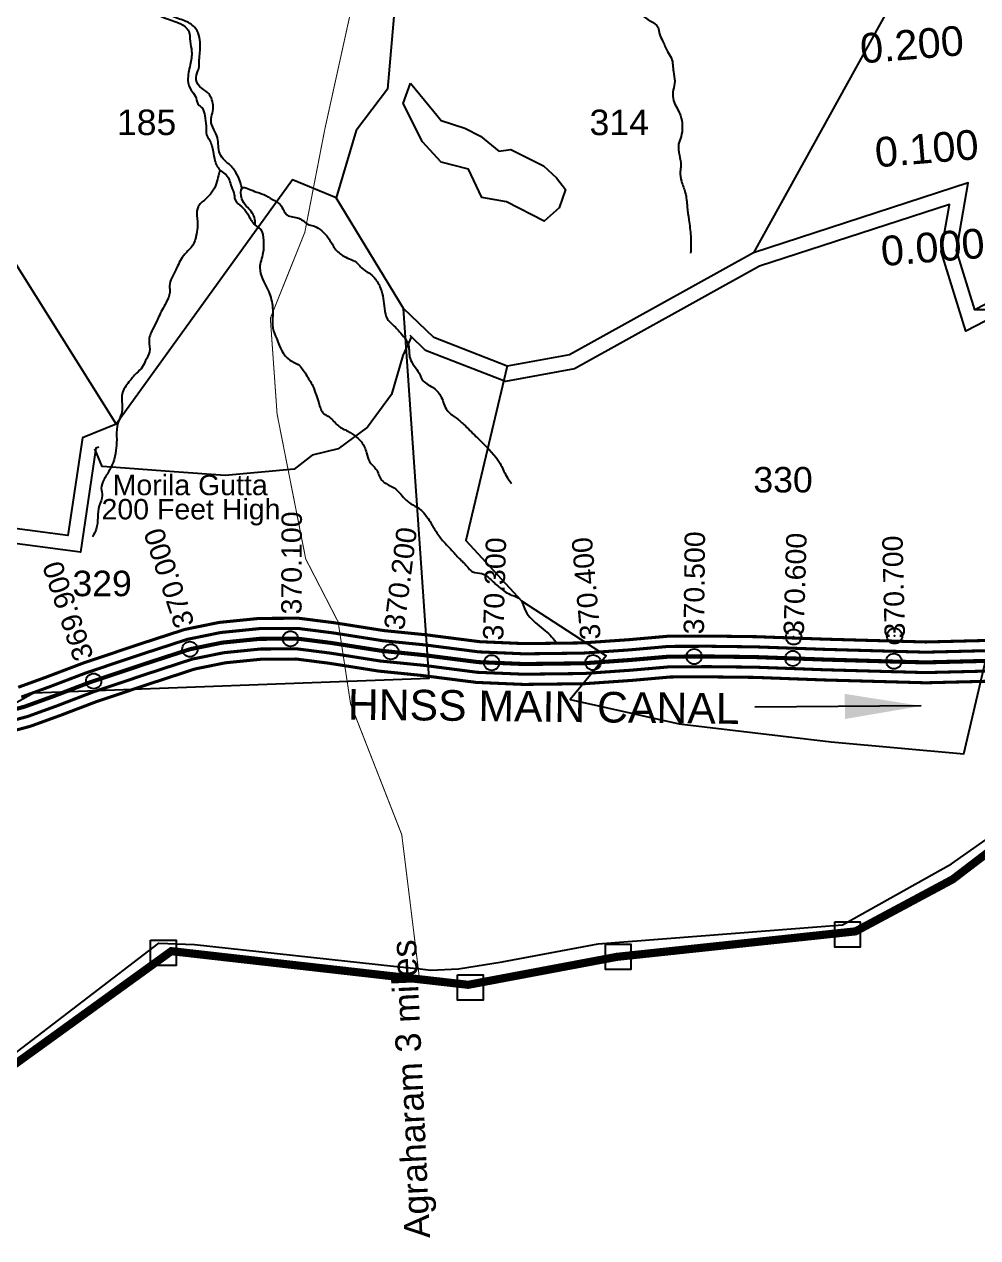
# Model space of a CAD drawing. Header units: feet. Extents: x 812574 to 820023, y 1579761 to 1589140.
# Drawn here: x 815583 to 816519, y 1580960 to 1582150 of the extents above; entities that cross this region are included whole.
import ezdxf
from ezdxf.enums import TextEntityAlignment as Align

# ---------------------------------------------------------------- set-up
doc = ezdxf.new("R2010")
doc.units = ezdxf.units.FT
doc.header["$LTSCALE"] = 15
doc.header["$MEASUREMENT"] = 0
doc.header["$PDMODE"] = 32
doc.header["$PDSIZE"] = 15
doc.linetypes.add('HIDDEN2', pattern=[0.1875, 0.125, -0.0625])
for name, color, linetype in [('CANAL1', 7, 'Continuous'), ('CSMark', 72, 'Continuous'), ('HILL', 17, 'Continuous'), ('PLOT', 7, 'Continuous'), ('PLOT NO', 7, 'Continuous'), ('ROADS', 6, 'Continuous'), ('TANKS-STREAM', 4, 'Continuous'), ('TEXT', 1, 'Continuous'), ('VILLAGE STONES', 240, 'Continuous')]:
    doc.layers.add(name, color=color, linetype=linetype)
doc.layers.add('VILLAGE BOUNDRY', color=5, linetype='HIDDEN2', lineweight=100)
doc.styles.get("Standard").update_dxf_attribs({"font": 'arial.ttf'})
doc.linetypes.add('DOTS', pattern='A,1e-06,-3,["●",Standard,S=3,R=0,X=-1.25,Y=-1.25],-3', length=6.000001)
doc.dimstyles.get("Standard").update_dxf_attribs({"dimtxt": 0.18, "dimasz": 0.18, "dimexe": 0.18, "dimexo": 0.0625, "dimgap": 0.09, "dimtad": 0, "dimtih": 1, "dimtoh": 1, "dimdec": 4, "dimzin": 0, "dimdsep": 46, "dimtxsty": 'Standard', "dimcen": 0.09, "dimadec": 0, "dimazin": 0, "dimtfac": 1, "dimtdec": 4, "dimtofl": 0, "dimtmove": 0, "dimatfit": 3, "dimfxl": 1, "dimtolj": 1, "dimtzin": 0, "dimarcsym": 0})

msp = doc.modelspace()

# ---------------------------------------------------------------- linework, layer by layer
at = {"layer": 'CANAL1', "color": 1, "const_width": 3}
for points in [[(815577.4, 1581499.7), (815604.9, 1581509.7), (815640.8, 1581523.3), (815695.5, 1581541.7), (815740.7, 1581556.4), (815774.6, 1581563.3), (815813.5, 1581567.2), (815852.4, 1581567.4), (815887.8, 1581562.9), (815935.9, 1581555.3), (815977.8, 1581551.1), (816030, 1581544.4), (816073.7, 1581542.5), (816130.9, 1581543.2), (816176.9, 1581546.4), (816215.2, 1581549.8), (816255.7, 1581549.9), (816301.3, 1581549.3), (816368.1, 1581546.9), (816467.7, 1581544.1), (816555, 1581546.3)], [(815547.2, 1581450.2), (815589.4, 1581461.5), (815618.9, 1581472.2), (815654.3, 1581485.7), (815708.1, 1581503.7), (815750.9, 1581517.7), (815780.6, 1581523.7), (815815.6, 1581527.2), (815850, 1581527.4), (815882.1, 1581523.3), (815930.8, 1581515.6), (815973.2, 1581511.3), (816026.6, 1581504.5), (816073.1, 1581502.5), (816132.5, 1581503.2), (816180, 1581506.5), (816217, 1581509.8), (816255.6, 1581509.9), (816300.3, 1581509.4), (816366.8, 1581506.9), (816467.6, 1581504.1), (816556.4, 1581506.3)]]:
    msp.add_lwpolyline(points, dxfattribs=at)
at = {"layer": 'CANAL1', "color": 1, "linetype": 'HIDDEN2', "ltscale": 5, "const_width": 4}
msp.add_lwpolyline([(815542.9, 1581469.8), (815583.4, 1581480.6), (815611.9, 1581490.9), (815647.5, 1581504.5), (815701.8, 1581522.7), (815745.8, 1581537), (815777.6, 1581543.5), (815814.5, 1581547.2), (815851.2, 1581547.4), (815884.9, 1581543.1), (815933.3, 1581535.5), (815975.5, 1581531.2), (816028.3, 1581524.4), (816073.4, 1581522.5), (816131.7, 1581523.2), (816178.4, 1581526.5), (816216.1, 1581529.8), (816255.7, 1581529.9), (816300.8, 1581529.3), (816337.2, 1581528), (816367.4, 1581526.9), (816436.4, 1581524.9), (816467.6, 1581524.1), (816555.7, 1581526.3)], dxfattribs=at)
at = {"layer": 'CANAL1', "color": 5, "const_width": 3}
for points in [[(815580.4, 1581490.1), (815608.4, 1581500.3), (815644.1, 1581513.9), (815698.7, 1581532.2), (815743.3, 1581546.7), (815776.1, 1581553.4), (815814, 1581557.2), (815851.8, 1581557.4), (815886.4, 1581553), (815934.6, 1581545.4), (815976.7, 1581541.2), (816029.2, 1581534.4), (816073.6, 1581532.5), (816131.3, 1581533.2), (816177.7, 1581536.4), (816215.7, 1581539.8), (816255.7, 1581539.9), (816301.1, 1581539.3), (816367.8, 1581536.9), (816467.6, 1581534.1), (816555.4, 1581536.3)], [(815545, 1581460), (815586.4, 1581471), (815615.4, 1581481.5), (815650.9, 1581495.1), (815704.9, 1581513.2), (815748.4, 1581527.4), (815779.1, 1581533.6), (815815, 1581537.2), (815850.6, 1581537.4), (815883.5, 1581533.2), (815932.1, 1581525.5), (815974.4, 1581521.3), (816027.5, 1581514.4), (816073.3, 1581512.5), (816132.1, 1581513.2), (816179.2, 1581516.5), (816216.6, 1581519.8), (816255.6, 1581519.9), (816300.6, 1581519.4), (816367.1, 1581516.9), (816467.6, 1581514.1), (816556.1, 1581516.3)]]:
    msp.add_lwpolyline(points, dxfattribs=at)
at = {"layer": 'CSMark', "color": 3}
for p in [(815844.4, 1581547.3), (815745.8, 1581537), (815943, 1581534.5), (816240.4, 1581529.8), (816041.8, 1581523.8), (816141.2, 1581523.9), (816337.2, 1581528), (816436.4, 1581525.2), (815651.4, 1581505.8)]:
    msp.add_point(p, dxfattribs=at)
at = {"layer": 'CSMark', "color": 2}
for p in [(816338, 1581549), (816437, 1581550)]:
    msp.add_point(p, dxfattribs=at)
at = {"layer": 'HILL'}
for points in [[(815962.1, 1582091.9), (815985.1, 1582064.2), (815992.3, 1582055.5), (816015.4, 1582047.9), (816030.9, 1582040.1), (816048.8, 1582025.2), (816060.6, 1582026.8), (816092.5, 1582010.8), (816105.5, 1581999), (816114.2, 1581987.6), (816108.1, 1581969.8), (816093.3, 1581956.8), (816056.4, 1581975.5), (816032, 1581980), (816019.1, 1582007.8), (815992.4, 1582014.6), (815973.8, 1582034.4), (815955.1, 1582072), (815962.1, 1582091.9)], [(817278.4, 1581876.7), (817237.1, 1581814.8), (817205.3, 1581794.1), (817165.1, 1581726.7), (817130.4, 1581750.2), (817009.7, 1581624.9), (816910.6, 1581641.3), (816815.2, 1581717.9), (816829.8, 1581771.5), (816760.4, 1581845.8), (816770.8, 1581896.4), (816842.3, 1581983.9), (816860.3, 1581993.3), (816784.6, 1582024.5), (816710.1, 1581935.4), (816656, 1581926), (816506.9, 1581848.8), (816482.8, 1581927), (816490.9, 1581973.1), (816304.4, 1581912.4), (816123, 1581811.8), (816055.5, 1581799.6), (815977, 1581830), (815962, 1581844.5)], [(815963, 1581843.5), (815954.5, 1581825), (815943.6, 1581786.8), (815920.1, 1581754.6), (815891.3, 1581733.5), (815865.6, 1581727.4), (815848.2, 1581713.4), (815780.5, 1581707.3), (815730.2, 1581711), (815673.6, 1581715.3), (815659.8, 1581716), (815652.6, 1581733.6)], [(815656.3, 1581735.1), (815653.6, 1581734), (815638.5, 1581632.2), (815467.6, 1581654.8), (815424.8, 1581648.2), (815289.5, 1581654.8), (815254.7, 1581627.2), (814959.9, 1581623.8), (814889.3, 1581588.2), (814733.3, 1581611.9), (814698, 1581618.3), (814625.2, 1581699.2), (814546.5, 1581645.4), (814571.3, 1581536.7), (814568.3, 1581518.2), (814632.5, 1581481.4), (814630.7, 1581434.2), (814731.7, 1581380), (814741.9, 1581355.5), (814776, 1581333.4), (814808.6, 1581310.6)], [(815566.8, 1581135), (815715.2, 1581248.9), (815750.4, 1581247.5), (815945.4, 1581226.4), (815971.7, 1581223.6), (815982.2, 1581222.4), (816009.1, 1581223.7), (816052.1, 1581230.6), (816146.2, 1581248.1), (816310.4, 1581261), (816385.8, 1581266.9), (816492.8, 1581326.7), (816640.9, 1581430.5), (816740.4, 1581448.7), (816783.3, 1581423.3), (816792.4, 1581399.2), (816941.3, 1581390.1), (817144.5, 1581365), (817219, 1581355.8), (817251.9, 1581351.7), (817462.3, 1581389.8), (817641.7, 1581367.1)]]:
    msp.add_lwpolyline(points, dxfattribs=at)
at = {"layer": 'PLOT'}
for points in [[(815907.9, 1582671.8), (815829.6, 1582444.4), (815921.3, 1582440.2), (815952, 1582377.8), (815953.2, 1582243.9), (816009.8, 1582260.3), (816185, 1582187.6), (816217.2, 1582196.7), (816289.1, 1582318.6), (816312.1, 1582254.5), (816457, 1582211.8), (816298.6, 1581925.7)], [(815745.6, 1582213.6), (815953.2, 1582243.9), (815939.7, 1582086.2), (815908.9, 1582045.5), (815889.4, 1581979.6)], [(815515.8, 1582231.4), (815554.3, 1581946.8), (815673.4, 1581757.8)], [(816651.3, 1581939.9), (816515.6, 1581869.6), (816497.7, 1581928), (816509.3, 1581994.3), (816298.6, 1581925.7), (816118.1, 1581825.6), (816057, 1581814.6), (815984.9, 1581842.5), (815955.2, 1581871.1), (815889.4, 1581979.6), (815846.3, 1581997.3), (815673.4, 1581757.8), (815640.4, 1581744.3), (815626.2, 1581648.4), (815467.5, 1581669.5)], [(815249.6, 1581641.7), (815195.1, 1581518.2), (815475.1, 1581428.7), (815592.3, 1581494.2), (815980.6, 1581508.7), (815955.2, 1581871.1)], [(816057, 1581814.6), (816016.3, 1581643.5), (816071, 1581584.5), (816154.2, 1581530.6), (816118.9, 1581487.6), (816225.6, 1581463.9), (816374.7, 1581446.3), (816504.9, 1581434.5), (816557.2, 1581657.5), (816590.6, 1581813.3), (816601, 1581869.9), (816515.6, 1581869.6)]]:
    msp.add_lwpolyline(points, dxfattribs=at)
at = {"layer": 'ROADS', "linetype": 'DOTS', "ltscale": 0.15, "const_width": 1}
msp.add_lwpolyline([(815971.3, 1581211.5), (815953.6, 1581355.2), (815903.4, 1581483.4), (815891.2, 1581563.8), (815859.4, 1581625.5), (815831.3, 1581767.7), (815824.7, 1581861.5), (815858.5, 1581945.7), (815878.1, 1582046.7), (815910.4, 1582193.2), (815917.6, 1582227.4)], dxfattribs=at)
at = {"layer": 'TANKS-STREAM'}
for points in [[(815790.8, 1582907.1), (815796, 1582898.3), (815800.6, 1582895.6), (815808.6, 1582893.3), (815815.7, 1582889.2), (815828, 1582883.5), (815836.1, 1582877.4), (815841.3, 1582871.8), (815846.6, 1582868), (815849.6, 1582861.2), (815851.1, 1582857.1), (815856.9, 1582850.7), (815863.5, 1582847.4), (815868.9, 1582841.1), (815870.8, 1582837.6), (815879.9, 1582824.5), (815894.7, 1582791.1), (815894.4, 1582784.6), (815896.7, 1582759.9), (815894.9, 1582739.5), (815894.5, 1582723.4), (815893.7, 1582714.6), (815894.8, 1582709.7), (815893.7, 1582701.9), (815895.5, 1582693), (815894.3, 1582680.3), (815892.1, 1582673.2), (815892.3, 1582666.6), (815895.3, 1582650.7), (815901.7, 1582644), (815903.7, 1582638.1), (815906.6, 1582627.5), (815907.9, 1582614), (815905.6, 1582601.8), (815902.4, 1582595.6), (815901, 1582588.4), (815903, 1582576.5), (815903.5, 1582564), (815903.1, 1582549.3), (815901.1, 1582539.6), (815904, 1582530.7), (815908.2, 1582521.9), (815912.2, 1582517.3), (815917.7, 1582508.9), (815917.9, 1582500), (815921, 1582487.4), (815919.3, 1582480.9), (815917, 1582472), (815912.6, 1582464.2), (815909.2, 1582450.4), (815903.2, 1582439.8), (815895.6, 1582430.3), (815881.4, 1582421.2), (815877.6, 1582413.9), (815874.2, 1582406.6), (815870.2, 1582399), (815863.8, 1582393.1), (815857.7, 1582389.3), (815852.4, 1582382.7), (815848.8, 1582375.8), (815845.1, 1582370), (815837.9, 1582360.8), (815832, 1582355.9), (815824.4, 1582351.9), (815817, 1582346.4), (815812.9, 1582341.3), (815807, 1582333.9), (815799.2, 1582328.9), (815791, 1582325.4), (815783.6, 1582318.5), (815777.6, 1582308), (815779.9, 1582302.5), (815781.3, 1582293.5), (815778, 1582283.3), (815774.7, 1582274.7), (815770.2, 1582270.3), (815762.4, 1582268.2), (815754.2, 1582264.5), (815749.4, 1582254.4), (815740.7, 1582239.8), (815734.9, 1582232.9), (815727.5, 1582226.8), (815718.9, 1582215.8), (815711.1, 1582208.7), (815705, 1582190.5), (815705.7, 1582178.3), (815706.4, 1582171.9), (815709.7, 1582161.9), (815715.6, 1582158.4), (815724.8, 1582154.6), (815732, 1582152), (815741.2, 1582147.3), (815744.7, 1582142.7), (815746, 1582133), (815747.5, 1582123.2), (815746, 1582109.9), (815743.9, 1582094.7), (815746.9, 1582085.2), (815751.3, 1582079), (815753.6, 1582071.6), (815758, 1582067.3), (815760.3, 1582060), (815761.7, 1582050.1), (815762.2, 1582041.4), (815765, 1582036.2), (815768.5, 1582024.9), (815770.4, 1582015.8), (815776.2, 1582005.9), (815781.4, 1582002), (815786.6, 1581990.4), (815789.3, 1581982.5), (815789.9, 1581978.1), (815796.8, 1581970.7), (815803.2, 1581962.3), (815809.7, 1581952.9), (815814.9, 1581948.7), (815818, 1581937.8), (815817.4, 1581925.3), (815814.4, 1581911), (815822.3, 1581889.2), (815826.7, 1581874.2), (815827.1, 1581864.4), (815827.1, 1581851.7), (815830.9, 1581841.2), (815843.9, 1581820.4), (815852.1, 1581816), (815859.5, 1581806.6), (815866.4, 1581794.9), (815869.5, 1581786.5), (815872.1, 1581778.5), (815877.3, 1581767.9), (815882.6, 1581764.6), (815891.4, 1581756), (815900.7, 1581750.7), (815909.1, 1581745), (815914, 1581740.3), (815919, 1581729.4), (815921.9, 1581721.1), (815928.3, 1581713.7), (815933.5, 1581703.2), (815947.8, 1581694), (815954.2, 1581687.1), (815962.4, 1581679.7), (815970.6, 1581674.9), (815975.1, 1581670.8), (815980.6, 1581663.4), (815986.4, 1581653.6), (815993.7, 1581643.7), (816003.9, 1581632.5), (816012.2, 1581623.8), (816015.7, 1581620.5), (816023.2, 1581613), (816032.3, 1581611.2), (816039.7, 1581606.4), (816049.3, 1581597.7), (816061.7, 1581590), (816069.4, 1581586.2), (816074, 1581577), (816086.4, 1581561.6), (816094.4, 1581555.2), (816106.2, 1581542.6)], [(815797, 1581989), (815793.3, 1581999.7), (815788.1, 1582008.4), (815780, 1582016.3), (815775.2, 1582022.9), (815772.8, 1582038.3), (815769.3, 1582046.7), (815766.5, 1582055.4), (815767.9, 1582062.7), (815768.5, 1582070.5), (815763.1, 1582082.7), (815755.6, 1582088.5), (815751.8, 1582097.8), (815754.4, 1582106.1), (815755, 1582114.7), (815756, 1582129.7), (815750.2, 1582147), (815740.5, 1582153.1), (815728, 1582158.5), (815722.2, 1582164.4), (815715.9, 1582169.4), (815713.1, 1582180.5), (815715.1, 1582194.2), (815719.6, 1582203.1), (815725.8, 1582210.4), (815734.1, 1582220.3), (815740.5, 1582227.1), (815749, 1582237.8), (815755.6, 1582250.2), (815766.5, 1582259), (815774.4, 1582263.3), (815783.4, 1582274.4), (815788.9, 1582285.5), (815792.3, 1582306.1), (815791.7, 1582313.7), (815797.3, 1582318.8), (815808, 1582326.4), (815817.9, 1582333.3), (815828.8, 1582341), (815837.9, 1582350.1), (815843.3, 1582356.1), (815854.1, 1582372.5), (815865, 1582379.7), (815874.9, 1582393.1), (815880.5, 1582406.8), (815887, 1582415), (815892.2, 1582418.9), (815901.1, 1582425.9), (815908, 1582429.8), (815915.4, 1582440.5), (815916.3, 1582452.1), (815919.5, 1582461.4), (815922.8, 1582468.7), (815924.8, 1582473.1), (815926.6, 1582469.1), (815927, 1582464.8), (815926.6, 1582461.6), (815931.2, 1582458.8), (815933.5, 1582452.3), (815933.7, 1582442.2), (815935.1, 1582434.6), (815938.7, 1582429.9), (815943.3, 1582429.9), (815944.7, 1582418.4), (815947, 1582412.5), (815952.2, 1582406.9), (815954.4, 1582399.6), (815956.8, 1582385.7), (815959.7, 1582376.4), (815966.1, 1582370.7), (815973.2, 1582360.6), (815976.4, 1582352.1), (815979.8, 1582343.8), (815983.9, 1582337.3), (815990.1, 1582328.6), (815994.7, 1582316.9), (815996.6, 1582305), (816007.4, 1582288.5), (816013.3, 1582275.7), (816019.1, 1582272.1), (816026.2, 1582267.3), (816040.5, 1582264.2), (816045.5, 1582258.4), (816057, 1582258.8), (816066.9, 1582252.7), (816073.5, 1582249.5), (816076.9, 1582242.3), (816083, 1582233.4), (816087.2, 1582223.1), (816096.3, 1582217.7), (816099.1, 1582215), (816102.9, 1582209), (816110.4, 1582202.9), (816122.3, 1582197.5), (816130.5, 1582196.3), (816145.2, 1582188.9), (816156.3, 1582188.7), (816173.8, 1582182.8), (816179.5, 1582173.9), (816183.9, 1582166.1), (816188.9, 1582159.2), (816197.2, 1582153.1), (816205, 1582146.6), (816206.5, 1582140.3), (816209.4, 1582133.5), (816214.3, 1582123.1), (816218.1, 1582116.4), (816220.1, 1582103.3), (816221.3, 1582093.8), (816219.9, 1582085.4), (816219.7, 1582077), (816222.4, 1582069.7), (816225.8, 1582063.1), (816227.8, 1582057.6), (816228.8, 1582048.7), (816227.6, 1582039.7), (816225.2, 1582032.2), (816225.9, 1582021.3), (816227.4, 1582011.2), (816226.7, 1582005), (816228, 1581995.8), (816231.7, 1581984.5), (816233.6, 1581970.8), (816235.2, 1581958), (816237.1, 1581941.9), (816236.9, 1581925.3)], [(815775.3, 1582006.8), (815773.8, 1582001.6), (815771.7, 1581993.4), (815761, 1581978.1), (815753.8, 1581970.6), (815752.6, 1581962.3), (815753.3, 1581950.5), (815751.7, 1581941.8), (815750.7, 1581937.5), (815745.4, 1581929.1), (815739.4, 1581922.7), (815731.9, 1581908.8), (815725.9, 1581893.3), (815726, 1581886.6), (815722.4, 1581876.9), (815715, 1581862.5), (815713.8, 1581859.6), (815709.1, 1581850.4), (815705.7, 1581838.9), (815706.2, 1581828.7), (815702.4, 1581820), (815699.1, 1581813.6), (815693.4, 1581807.6), (815686, 1581799), (815679.2, 1581787.2), (815679.4, 1581771.8), (815674.4, 1581755.5), (815674, 1581742.5), (815673.2, 1581731.8), (815670.4, 1581720.1), (815666.9, 1581712.7), (815661.4, 1581703), (815658.9, 1581694.9), (815659.8, 1581687.7), (815656.9, 1581677.6), (815653.9, 1581654.8), (815650.3, 1581647.2)], [(815809.7, 1581952.9), (815809.1, 1581960.2), (815801.4, 1581971.2), (815796.7, 1581978.5), (815797.1, 1581989.1), (815809.1, 1581985.9), (815818.3, 1581982.8), (815826.8, 1581977.9), (815834.3, 1581972.9), (815841.1, 1581962.6), (815852.5, 1581959.6), (815862.9, 1581953), (815867.9, 1581951.7), (815875.2, 1581947.1), (815882.4, 1581939), (815888.2, 1581929.7), (815896.8, 1581922.2), (815910.6, 1581915), (815914.1, 1581910.9), (815921.2, 1581906), (815926.8, 1581901), (815932.8, 1581890.8), (815935.4, 1581880.9), (815936.6, 1581871.1), (815939.6, 1581860.6), (815943.1, 1581856.8), (815951.4, 1581848.3), (815960.1, 1581835.2), (815961.7, 1581822.1), (815970.6, 1581807.6), (815974.6, 1581800.1), (815985.1, 1581793), (815992.4, 1581784), (815998, 1581771.4), (816006.3, 1581764.2), (816014.5, 1581757.3), (816026.4, 1581745.7), (816031.8, 1581740.3), (816050, 1581719.1), (816056.2, 1581706.8), (816061.1, 1581699.5)]]:
    msp.add_spline(points, degree=3, dxfattribs=at)
at = {"layer": 'VILLAGE BOUNDRY', "lineweight": -2, "ltscale": 25, "const_width": 8}
msp.add_lwpolyline([(817607.1, 1581364.6), (817469.3, 1581380.5), (817259.1, 1581338), (817009.4, 1581374.3), (816787.7, 1581389.9), (816755.5, 1581438.4), (816633.7, 1581418.1), (816494, 1581311.4), (816398.7, 1581260.4), (816164.5, 1581235.4), (816018.8, 1581208), (815727.6, 1581241), (815553.7, 1581115.4)], dxfattribs=at)
at = {"layer": 'VILLAGE STONES', "lineweight": -2}
for points in [[(816378.4, 1581269.7), (816403.4, 1581269.7), (816403.4, 1581244.8), (816378.4, 1581244.8)], [(815707.3, 1581251.8), (815732.2, 1581251.8), (815732.2, 1581226.9), (815707.3, 1581226.9)], [(816153.3, 1581248), (816178.3, 1581248), (816178.3, 1581223.1), (816153.3, 1581223.1)], [(816008.4, 1581217.8), (816033.4, 1581217.8), (816033.4, 1581192.9), (816008.4, 1581192.9)]]:
    msp.add_lwpolyline(points, close=True, dxfattribs=at)

# ---------------------------------------------------------------- texts
at = {"layer": 'CSMark', "color": 1}
for s, height, rotation, p in [('0.200', 29.15, 4.6785, (816403.2, 1582125.8)), ('0.100', 29.15, 4.6785, (816417.7, 1582023.9)), ('0.000', 29.15, 4.6785, (816423.6, 1581927.1)), ('370.100', 20, 89.7685, (815845.3, 1581571.1)), ('370.000', 20, 108.2451, (815741.1, 1581558.7)), ('370.200', 20, 82.6606, (815945.9, 1581556.3)), ('370.300', 20, 88.2905, (816043.1, 1581545.7)), ('370.400', 20, 95.0298, (816138.9, 1581546.2)), ('370.500', 20, 89.3502, (816240, 1581551.6)), ('370.600', 20, 88.3959, (816338, 1581550.2)), ('370.700', 20, 91.4343, (816437.3, 1581547.5)), ('369.900', 20, 108.5376, (815642.2, 1581526.4))]:
    msp.add_text(s, height=height, rotation=rotation, dxfattribs=at).set_placement(p, align=Align.MIDDLE_LEFT)
at = {"layer": 'PLOT NO', "lineweight": -2}
for s, p in [('185', (815703.3, 1582053.6)), ('314', (816166.9, 1582053.5)), ('330', (816327.6, 1581703.2)), ('329', (815659.7, 1581601.5))]:
    msp.add_text(s, height=25, dxfattribs=at).set_placement(p, align=Align.MIDDLE_CENTER)
msp.add_text('Agraharam 3 miles ', height=25, rotation=92.6772, dxfattribs=at).set_placement((815981.3, 1580960))
at = {"layer": 'TEXT', "color": 0, "lineweight": -2}
for s, p in [('Morila Gutta', (815670, 1581688)), ('200 Feet High', (815659.1, 1581664.3))]:
    msp.add_text(s, height=20, dxfattribs=at).set_placement(p)
at = {"layer": 'VILLAGE STONES'}
msp.add_text('HNSS MAIN CANAL', height=30, rotation=359.3706, dxfattribs=at).set_placement((815900.6, 1581468))

# ---------------------------------------------------------------- leaders
msp.add_leader([(816463.2, 1581481.4), (816299.8, 1581480.3)], dimstyle='Standard', override={"dimasz": 75, "dimgap": 0.09, "dimtad": 0, "dimtfill": 2, "dimtfillclr": 5}, dxfattribs=at)

doc.saveas('drawing.dxf')
